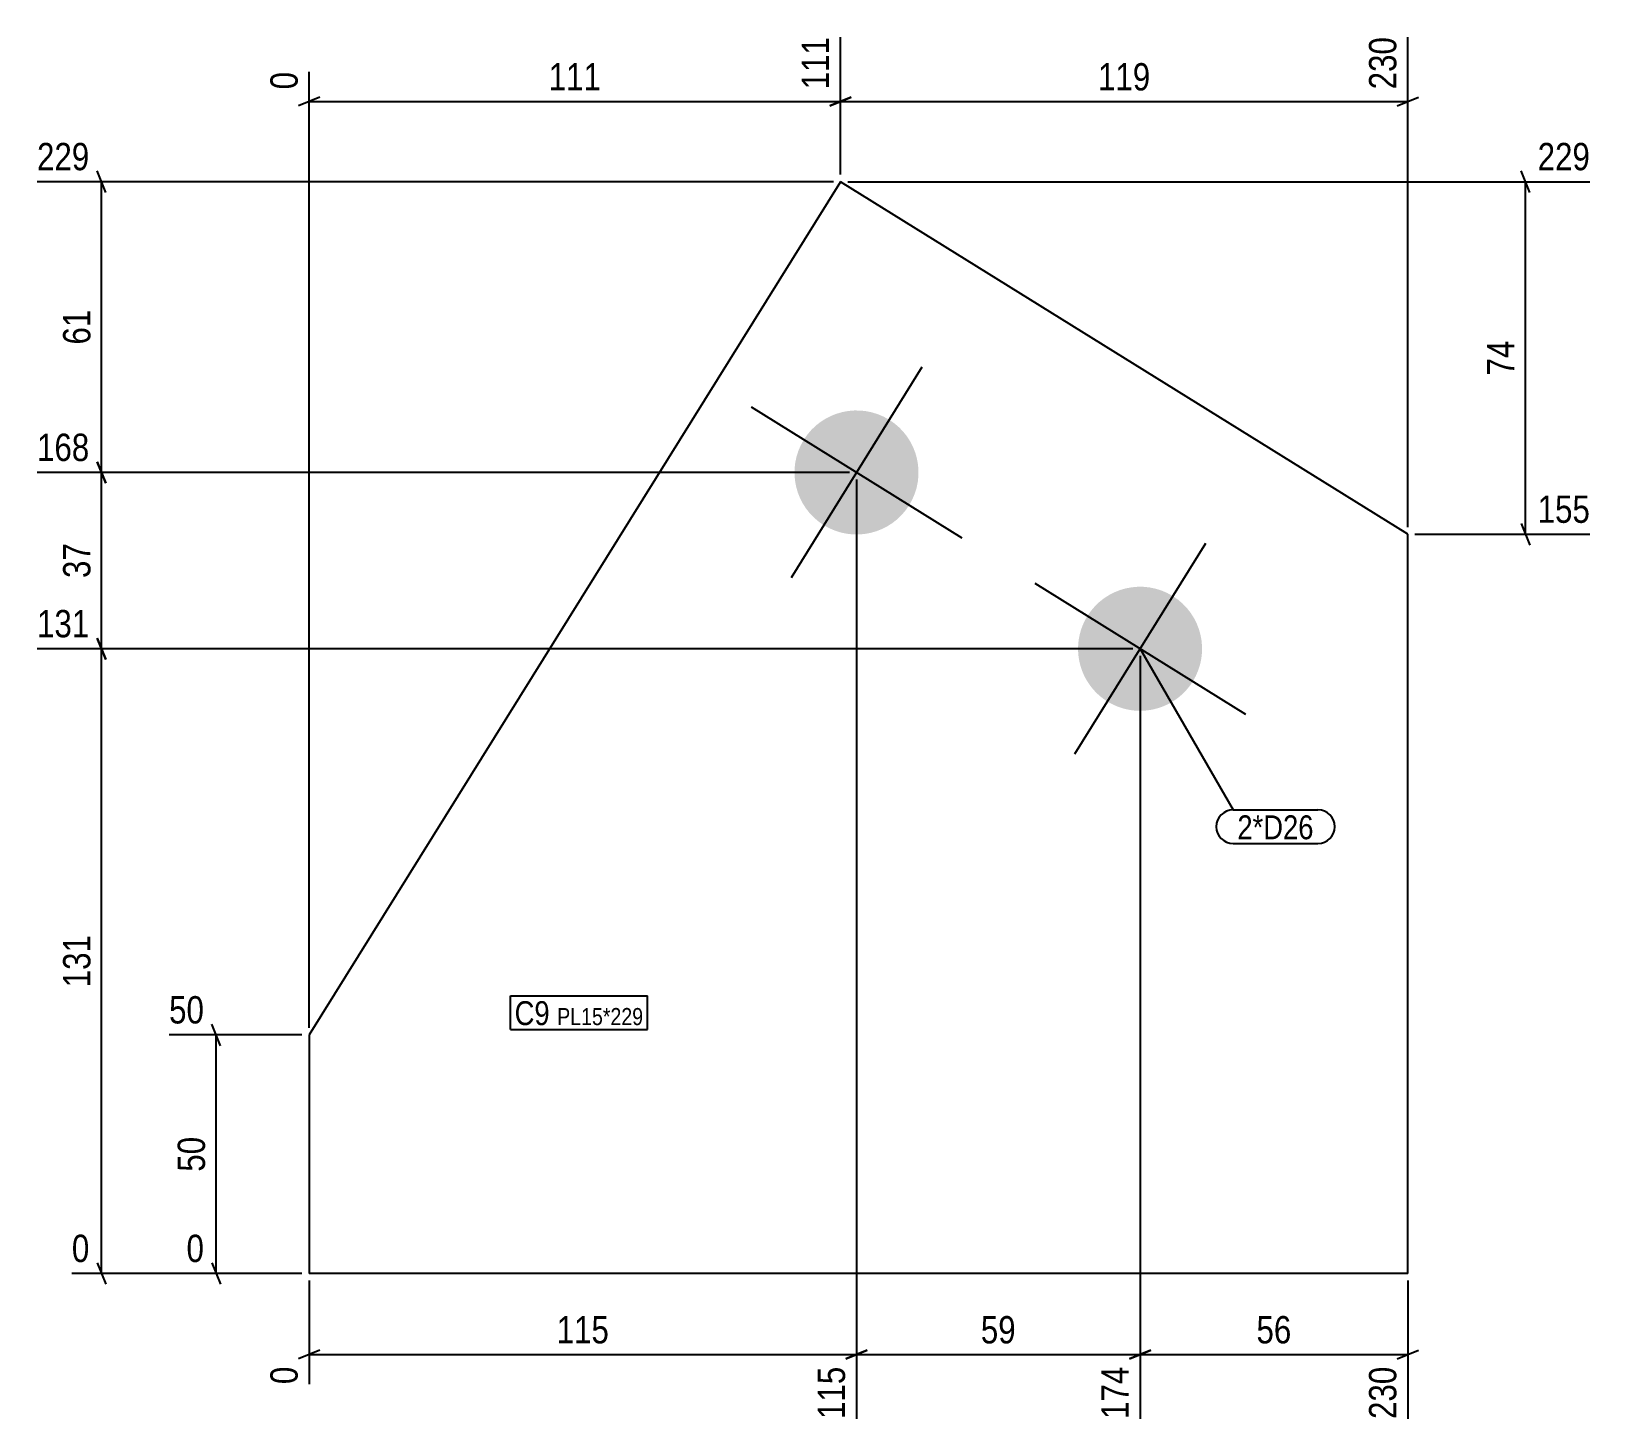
# Model space of a CAD drawing. Header units: millimetres. Extents: x 3 to 331, y 3 to 295.
import ezdxf

# ---------------------------------------------------------------- set-up
doc = ezdxf.new("R2010")
doc.units = ezdxf.units.MM
for name, color, linetype in [('MÅLSÆTNING', 7, 'Continuous'), ('STÅL', 7, 'Continuous'), ('TEKST', 7, 'Continuous')]:
    doc.layers.add(name, color=color, linetype=linetype)
doc.styles.add('Arial Narrow', font='ARIALN.TTF', dxfattribs={"height": 0.2})

msp = doc.modelspace()

# ---------------------------------------------------------------- hatches: boundary and pattern name
at = {"layer": 'STÅL', "linetype": 'Continuous'}
for points in [[(187.34, 196.01, -1), (165.26, 209.74, -1)], [(246.79, 159.06, -1), (224.71, 172.79, -1)]]:
    msp.add_hatch(color=3, dxfattribs=at).paths.add_polyline_path(points)

# ---------------------------------------------------------------- linework, layer by layer
at = {"layer": 'MÅLSÆTNING', "color": 7, "linetype": 'Continuous'}
for p, q in [((172.96, 265.32), (172.96, 294.14)), ((172.96, 265.32), (172.96, 294.14)), ((291.87, 191.42), (291.87, 294.14)), ((61.55, 86.49), (61.55, 286.83)), ((63.8, 281.52), (59.3, 279.72)), ((61.55, 280.62), (172.96, 280.62)), ((175.21, 281.52), (170.71, 279.72)), ((170.71, 279.72), (175.21, 281.52)), ((172.96, 280.62), (291.87, 280.62)), ((289.62, 279.72), (294.12, 281.52)), ((18.92, 261.57), (17.12, 266.07)), ((317.45, 261.57), (315.65, 266.07)), ((171.46, 263.82), (4.5, 263.82)), ((18.02, 202.88), (18.02, 263.82)), ((174.46, 263.82), (330.07, 263.82)), ((316.55, 189.92), (316.55, 263.82)), ((17.12, 205.13), (18.92, 200.63)), ((18.92, 200.63), (17.12, 205.13)), ((174.8, 202.88), (4.5, 202.88)), ((174.8, 202.88), (4.5, 202.88)), ((18.02, 165.93), (18.02, 202.88)), ((176.3, 201.38), (176.3, 4.5)), ((176.3, 201.38), (176.3, 4.5)), ((315.65, 192.17), (317.45, 187.67)), ((293.37, 189.92), (330.07, 189.92)), ((17.12, 168.18), (18.92, 163.68)), ((18.92, 163.68), (17.12, 168.18)), ((234.25, 165.93), (4.5, 165.93)), ((234.25, 165.93), (4.5, 165.93)), ((18.02, 34.99), (18.02, 165.93)), ((235.75, 164.43), (235.75, 4.5)), ((235.75, 164.43), (235.75, 4.5)), ((42.95, 82.74), (41.15, 87.24)), ((60.05, 84.99), (32.19, 84.99)), ((42.05, 34.99), (42.05, 84.99)), ((17.12, 37.24), (18.92, 32.74)), ((41.15, 37.24), (42.95, 32.74)), ((60.05, 34.99), (11.81, 34.99)), ((60.05, 34.99), (35.84, 34.99)), ((61.55, 33.49), (61.55, 11.81)), ((291.87, 33.49), (291.87, 4.5)), ((63.8, 18.92), (59.3, 17.12)), ((61.55, 18.02), (176.3, 18.02)), ((178.55, 18.92), (174.05, 17.12)), ((174.05, 17.12), (178.55, 18.92)), ((176.3, 18.02), (235.75, 18.02)), ((238, 18.92), (233.5, 17.12)), ((233.5, 17.12), (238, 18.92)), ((235.75, 18.02), (291.87, 18.02)), ((289.62, 17.12), (294.12, 18.92))]:
    msp.add_line(p, q, dxfattribs=at)
at = {"layer": 'STÅL', "color": 2, "linetype": 'Continuous'}
for p, q in [((172.96, 263.82), (61.55, 84.99)), ((291.87, 189.92), (172.96, 263.82)), ((291.87, 34.99), (291.87, 189.92)), ((61.55, 84.99), (61.55, 34.99)), ((291.87, 34.99), (61.55, 34.99))]:
    msp.add_line(p, q, dxfattribs=at)
at = {"layer": 'STÅL', "color": 3, "linetype": 'Continuous'}
for p, q in [((190.02, 224.96), (162.57, 180.79)), ((154.21, 216.6), (198.38, 189.15)), ((249.47, 188.01), (222.03, 143.84)), ((213.67, 179.65), (257.83, 152.2))]:
    msp.add_line(p, q, dxfattribs=at)

# ---------------------------------------------------------------- wipeouts: each hides what was drawn before it
at = {"color": 0}
msp.add_wipeout([(272.14, 126), (272.14, 131.25), (256.15, 131.25), (256.15, 126)], dxfattribs=at).dxf.layer = 'TEKST'

# ---------------------------------------------------------------- next in the draw order: wipeouts: each hides what was drawn before it
at = {"color": 0, "linetype": 'Continuous'}
for points in [[(171.76, 295.34), (163.36, 295.34), (163.36, 281.97), (171.76, 281.97)], [(290.67, 295.34), (282.27, 295.34), (282.27, 281.97), (290.67, 281.97)], [(60.35, 288.03), (51.95, 288.03), (51.95, 281.97), (60.35, 281.97)], [(16.67, 265.02), (16.67, 273.42), (3.3, 273.42), (3.3, 265.02)], [(331.27, 265.02), (331.27, 273.42), (317.9, 273.42), (317.9, 265.02)], [(16.67, 204.08), (16.67, 212.48), (3.3, 212.48), (3.3, 204.08)], [(331.27, 191.12), (331.27, 199.52), (317.9, 199.52), (317.9, 191.12)], [(16.67, 167.13), (16.67, 175.53), (3.3, 175.53), (3.3, 167.13)], [(40.7, 86.19), (40.7, 94.59), (30.99, 94.59), (30.99, 86.19)], [(16.67, 36.19), (16.67, 44.59), (10.61, 44.59), (10.61, 36.19)], [(40.7, 36.19), (40.7, 44.59), (34.64, 44.59), (34.64, 36.19)], [(60.35, 16.67), (51.95, 16.67), (51.95, 10.61), (60.35, 10.61)], [(175.1, 16.67), (166.7, 16.67), (166.7, 3.3), (175.1, 3.3)], [(234.55, 16.67), (226.15, 16.67), (226.15, 3.3), (234.55, 3.3)], [(290.67, 16.67), (282.27, 16.67), (282.27, 3.3), (290.67, 3.3)]]:
    msp.add_wipeout(points, dxfattribs=at).dxf.layer = 'MÅLSÆTNING'
at = {"color": 0}
for points, layer in [([(123.94, 281.74), (123.94, 290.14), (110.57, 290.14), (110.57, 281.74)], 'MÅLSÆTNING'), ([(239.1, 281.74), (239.1, 290.14), (225.73, 290.14), (225.73, 281.74)], 'MÅLSÆTNING'), ([(16.89, 238.2), (8.49, 238.2), (8.49, 228.49), (16.89, 228.49)], 'MÅLSÆTNING'), ([(315.43, 231.72), (307.03, 231.72), (307.03, 222.01), (315.43, 222.01)], 'MÅLSÆTNING'), ([(16.89, 189.26), (8.49, 189.26), (8.49, 179.55), (16.89, 179.55)], 'MÅLSÆTNING'), ([(16.89, 107.14), (8.49, 107.14), (8.49, 93.77), (16.89, 93.77)], 'MÅLSÆTNING'), ([(40.92, 64.84), (32.52, 64.84), (32.52, 55.13), (40.92, 55.13)], 'MÅLSÆTNING'), ([(125.61, 19.14), (125.61, 27.54), (112.24, 27.54), (112.24, 19.14)], 'MÅLSÆTNING'), ([(210.88, 19.14), (210.88, 27.54), (201.17, 27.54), (201.17, 19.14)], 'MÅLSÆTNING'), ([(268.67, 19.14), (268.67, 27.54), (258.95, 27.54), (258.95, 19.14)], 'MÅLSÆTNING'), ([(272.14, 126), (272.14, 131.25), (256.15, 131.25), (256.15, 126)], 'TEKST'), ([(111.98, 87.05), (111.98, 92.3), (104.63, 92.3), (104.63, 87.05)], 'TEKST')]:
    msp.add_wipeout(points, dxfattribs=at).dxf.layer = layer

# ---------------------------------------------------------------- next in the draw order: linework, layer by layer
at = {"layer": 'TEKST', "color": 7, "linetype": 'Continuous'}
for p, q in [((235.75, 165.93), (255.25, 132.15)), ((255.25, 132.15), (273.04, 132.15)), ((255.25, 125.1), (273.04, 125.1))]:
    msp.add_line(p, q, dxfattribs=at)
for centre, start, end in [((255.25, 128.63), 90, 270), ((273.04, 128.63), 270, 90)]:
    msp.add_arc(centre, 3.52, start, end, dxfattribs=at)

# ---------------------------------------------------------------- next in the draw order: texts
at = {"layer": 'MÅLSÆTNING', "color": 3, "linetype": 'Continuous', "style": 'Arial Narrow'}
for s, height, p in [('111', 5.727, (170.56, 283.17)), ('230', 5.727, (289.47, 283.17)), ('0', 5.73, (59.15, 283.17)), ('0', 5.73, (59.15, 11.81)), ('115', 5.727, (173.9, 4.5)), ('174', 5.727, (233.35, 4.5)), ('230', 5.727, (289.47, 4.5))]:
    msp.add_text(s, height=height, rotation=90.0002, dxfattribs=at).set_placement(p)
at = {"layer": 'MÅLSÆTNING', "color": 3, "style": 'Arial Narrow'}
for s, p in [('111', (111.77, 282.94)), ('119', (226.93, 282.94)), ('115', (113.44, 20.34)), ('59', (202.37, 20.34)), ('56', (260.15, 20.34))]:
    msp.add_text(s, height=5.727, dxfattribs=at).set_placement(p)
at = {"layer": 'MÅLSÆTNING', "color": 3, "linetype": 'Continuous', "style": 'Arial Narrow'}
for s, height, p in [('229', 5.727, (4.5, 266.22)), ('229', 5.727, (319.1, 266.22)), ('168', 5.727, (4.5, 205.28)), ('155', 5.727, (319.1, 192.32)), ('131', 5.727, (4.5, 168.33)), ('50', 5.727, (32.19, 87.39)), ('0', 5.73, (11.81, 37.39)), ('0', 5.73, (35.84, 37.39))]:
    msp.add_text(s, height=height, dxfattribs=at).set_placement(p)
at = {"layer": 'MÅLSÆTNING', "color": 3, "style": 'Arial Narrow'}
for s, p in [('61', (15.69, 229.69)), ('74', (314.23, 223.21)), ('37', (15.69, 180.75)), ('131', (15.69, 94.97)), ('50', (39.72, 56.33))]:
    msp.add_text(s, height=5.727, rotation=90.0002, dxfattribs=at).set_placement(p)
at = {"layer": 'TEKST', "color": 3, "style": 'Arial Narrow'}
msp.add_text('2*D26', height=5.011, dxfattribs=at).set_placement((256.15, 126))

# ---------------------------------------------------------------- next in the draw order: wipeouts: each hides what was drawn before it
at = {"color": 0}
msp.add_wipeout([(111.98, 87.05), (111.98, 92.3), (104.63, 92.3), (104.63, 87.05)], dxfattribs=at).dxf.layer = 'TEKST'

# ---------------------------------------------------------------- next in the draw order: linework, layer by layer
at = {"layer": 'TEKST', "color": 7, "linetype": 'Continuous'}
for p, q in [((103.73, 93.2), (132.5, 93.2)), ((103.73, 86.15), (103.73, 93.2))]:
    msp.add_line(p, q, dxfattribs=at)

# ---------------------------------------------------------------- next in the draw order: texts
at = {"layer": 'TEKST', "color": 3, "style": 'Arial Narrow'}
msp.add_text('C9', height=5.011, dxfattribs=at).set_placement((104.63, 87.05))

# ---------------------------------------------------------------- next in the draw order: wipeouts: each hides what was drawn before it
at = {"color": 0}
msp.add_wipeout([(131.6, 87.05), (131.6, 90.8), (113.55, 90.8), (113.55, 87.05)], dxfattribs=at).dxf.layer = 'TEKST'

# ---------------------------------------------------------------- next in the draw order: wipeouts: each hides what was drawn before it
msp.add_wipeout([(131.6, 87.05), (131.6, 90.8), (113.55, 90.8), (113.55, 87.05)], dxfattribs=at).dxf.layer = 'TEKST'

# ---------------------------------------------------------------- next in the draw order: linework, layer by layer
at = {"layer": 'TEKST', "color": 7, "linetype": 'Continuous'}
for p, q in [((132.5, 86.15), (132.5, 93.2)), ((103.73, 86.15), (132.5, 86.15))]:
    msp.add_line(p, q, dxfattribs=at)

# ---------------------------------------------------------------- next in the draw order: texts
at = {"layer": 'TEKST', "color": 3, "style": 'Arial Narrow'}
msp.add_text('PL15*229', height=3.579, dxfattribs=at).set_placement((113.55, 87.05))

doc.saveas('drawing.dxf')
